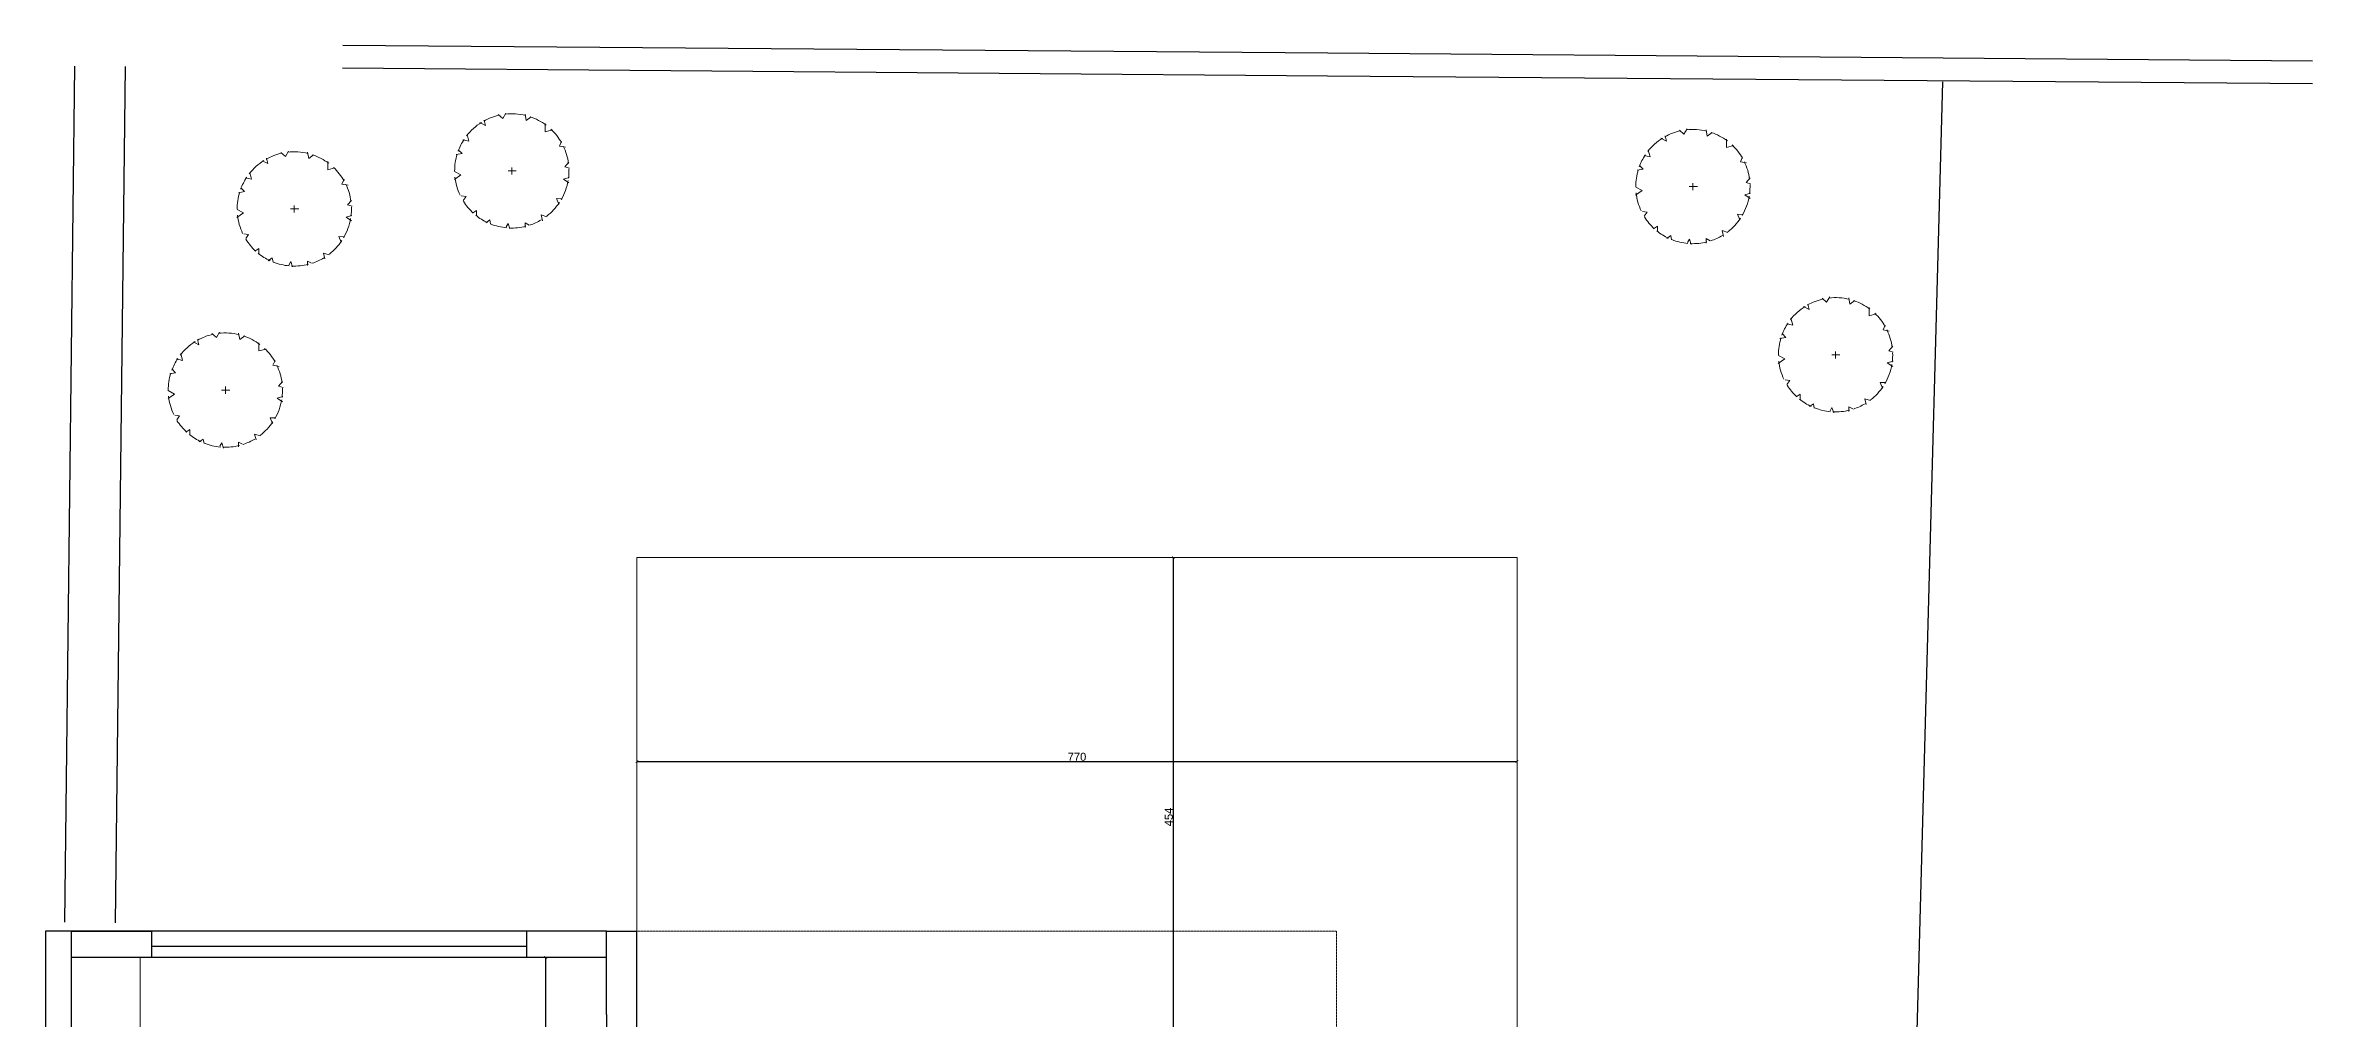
# Model space of a CAD drawing. Header units: inches. Extents: x 0 to 1985, y -5 to 2451.
# Drawn here: x 1 to 1985, y 1599 to 2451 of the extents above; entities that cross this region are included whole.
import ezdxf

# ---------------------------------------------------------------- set-up
doc = ezdxf.new("R2010")
doc.units = ezdxf.units.IN
doc.header["$MEASUREMENT"] = 0
doc.linetypes.add('HIDDEN', pattern=[0.375, 0.25, -0.125])
doc.layers.add('2601', color=142, linetype='Continuous')
doc.layers.add('dim', color=2, linetype='Continuous')
for name, color, linetype, lineweight in [('blue', 160, 'Continuous', 5), ('new', 3, 'Continuous', 30), ('Over', 4, 'HIDDEN', 9)]:
    doc.layers.add(name, color=color, linetype=linetype, lineweight=lineweight)
doc.styles.get("Standard").update_dxf_attribs({"font": 'Arial.ttf'})
doc.dimstyles.new('ISO-25', dxfattribs={"dimtxt": 7, "dimasz": 2.5, "dimexe": 1.25, "dimexo": 0.625, "dimtad": 1, "dimdec": 0, "dimtxsty": 'Standard', "dimblk": 'ARCHTICK', "dimblk1": 'ARCHTICK', "dimblk2": 'ARCHTICK', "dimcen": 2.5, "dimse1": 1, "dimse2": 1, "dimadec": 0, "dimazin": 0, "dimtfac": 1, "dimtdec": 0, "dimtmove": 0, "dimatfit": 3, "dimldrblk": 'ARCHTICK', "dimfxl": 1, "dimarcsym": 0})

# ---------------------------------------------------------------- blocks, each defined once
blk = doc.blocks.new('Arpls036')
at = {"color": 0, "linetype": 'ByBlock'}
for p, q in [((-0.231, 0.397), (-0.28, 0.422)), ((-0.243, 0.444), (-0.231, 0.397)), ((-0.118, 0.494), (-0.078, 0.459)), ((-0.078, 0.459), (-0.051, 0.506)), ((0.116, 0.497), (0.126, 0.442)), ((0.126, 0.442), (0.169, 0.474)), ((0.293, 0.414), (0.293, 0.342)), ((-0.375, 0.26), (-0.427, 0.272)), ((-0.39, 0.319), (-0.375, 0.26)), ((0.293, 0.342), (0.356, 0.359)), ((0.435, 0.26), (0.416, 0.217)), ((0.416, 0.217), (0.47, 0.207)), ((-0.435, 0.152), (-0.487, 0.142)), ((-0.468, 0.185), (-0.435, 0.152)), ((-0.033, 0), (0.039, 0)), ((0, 0.03), (0, -0.032)), ((0.5, 0.075), (0.465, 0.035)), ((0.465, 0.035), (0.505, 0.023)), ((-0.445, -0.035), (-0.502, -0.075)), ((-0.5, -0.005), (-0.445, -0.035)), ((0.503, -0.057), (0.453, -0.072)), ((0.453, -0.072), (0.5, -0.104)), ((-0.442, -0.219), (-0.4, -0.224)), ((-0.4, -0.224), (-0.425, -0.259)), ((-0.31, -0.346), (-0.345, -0.369)), ((-0.31, -0.394), (-0.31, -0.346)), ((0.306, -0.401), (0.256, -0.386)), ((0.256, -0.386), (0.268, -0.436)), ((0.44, -0.244), (0.391, -0.242)), ((0.391, -0.242), (0.411, -0.291)), ((-0.193, -0.429), (-0.228, -0.454)), ((-0.186, -0.466), (-0.193, -0.429)), ((-0.031, -0.461), (-0.048, -0.491)), ((-0.016, -0.508), (-0.031, -0.461)), ((0.151, -0.474), (0.116, -0.456)), ((0.116, -0.456), (0.116, -0.496))]:
    blk.add_line(p, q, dxfattribs=at)
for start, end in [(122.0792, 142.2114), (102.4305, 119.3539), (76.0941, 96.6598), (52.951, 71.3294), (146.2783, 159.7706), (29.4496, 46.7063), (7.4477, 25.7634), (162.8437, 180.2586), (352.5819, 2.0403), (186.2638, 205.3216), (329.6062, 350.2629), (212.0122, 227.5409), (230.9441, 244.8696), (307.8333, 326.2915), (248.2959, 265.0086), (267.3187, 284.2737), (288.2629, 301.0766)]:
    blk.add_arc((0, 0), 0.5, start, end, dxfattribs=at)
blk = doc.blocks.new('_ArchTick')
at = {"color": 0, "linetype": 'ByBlock', "const_width": 0.15}
blk.add_lwpolyline([(-0.5, -0.5), (0.5, 0.5)], dxfattribs=at)
blk = doc.blocks.new('*D35')
at = {"layer": 'Defpoints', "color": 0, "transparency": 16777216}
for p in [(492.4, 1652.6), (439.1, 1102.6), (552.4, 1102.6)]:
    blk.add_point(p, dxfattribs=at)
at = {"layer": 'dim', "color": 0, "lineweight": -2, "transparency": 16777216}
blk.add_line((439.1, 1652.6), (439.1, 1102.6), dxfattribs=at)
at = {"layer": 'dim', "color": 0, "lineweight": -2, "transparency": 16777216, "xscale": 2.5, "yscale": 2.5, "zscale": 2.5}
for p, rotation in [((439.1, 1652.6), 90), ((439.1, 1102.6), 270)]:
    blk.add_blockref('_ArchTick', p, dxfattribs=dict(at, rotation=rotation))
at = {"layer": 'dim', "color": 0, "transparency": 16777216, "insert": (435, 1377.6), "char_height": 7, "attachment_point": 5, "rotation": 90}
blk.add_mtext('550', dxfattribs=at)
blk = doc.blocks.new('*D36')
at = {"layer": 'Defpoints', "color": 0, "transparency": 16777216}
for p in [(24.4, 1652.6), (492.4, 1639.1), (492.4, 1328.2)]:
    blk.add_point(p, dxfattribs=at)
at = {"layer": 'dim', "color": 0, "lineweight": -2, "transparency": 16777216}
blk.add_line((24.4, 1328.2), (492.4, 1328.2), dxfattribs=at)
at = {"layer": 'dim', "color": 0, "lineweight": -2, "transparency": 16777216, "xscale": 2.5, "yscale": 2.5, "zscale": 2.5, "rotation": 180}
blk.add_blockref('_ArchTick', (24.4, 1328.2), dxfattribs=at)
at = {"layer": 'dim', "color": 0, "lineweight": -2, "transparency": 16777216, "xscale": 2.5, "yscale": 2.5, "zscale": 2.5}
blk.add_blockref('_ArchTick', (492.4, 1328.2), dxfattribs=at)
at = {"layer": 'dim', "color": 0, "transparency": 16777216, "insert": (258.4, 1332.4), "char_height": 7, "attachment_point": 5}
blk.add_mtext('468', dxfattribs=at)
blk = doc.blocks.new('*D39')
at = {"layer": 'Defpoints', "color": 0, "transparency": 16777216}
for p in [(988.4, 2002.6), (1289, 2002.6), (1131, 1548.6)]:
    blk.add_point(p, dxfattribs=at)
at = {"layer": 'dim', "color": 0, "lineweight": -2, "transparency": 16777216}
blk.add_line((988.4, 1548.6), (988.4, 2002.6), dxfattribs=at)
at = {"layer": 'dim', "color": 0, "lineweight": -2, "transparency": 16777216, "xscale": 2.5, "yscale": 2.5, "zscale": 2.5}
for p, rotation in [((988.4, 2002.6), 90), ((988.4, 1548.6), 270)]:
    blk.add_blockref('_ArchTick', p, dxfattribs=dict(at, rotation=rotation))
at = {"layer": 'dim', "color": 0, "transparency": 16777216, "insert": (984.3, 1775.6), "char_height": 7, "attachment_point": 5, "rotation": 90}
blk.add_mtext('454', dxfattribs=at)
blk = doc.blocks.new('*D40')
at = {"layer": 'Defpoints', "color": 0, "transparency": 16777216}
for p in [(519, 2002.6), (1289, 2002.6), (1289, 1824.1)]:
    blk.add_point(p, dxfattribs=at)
at = {"layer": 'dim', "color": 0, "lineweight": -2, "transparency": 16777216}
blk.add_line((519, 1824.1), (1289, 1824.1), dxfattribs=at)
at = {"layer": 'dim', "color": 0, "lineweight": -2, "transparency": 16777216, "xscale": 2.5, "yscale": 2.5, "zscale": 2.5, "rotation": 180}
blk.add_blockref('_ArchTick', (519, 1824.1), dxfattribs=at)
at = {"layer": 'dim', "color": 0, "lineweight": -2, "transparency": 16777216, "xscale": 2.5, "yscale": 2.5, "zscale": 2.5}
blk.add_blockref('_ArchTick', (1289, 1824.1), dxfattribs=at)
at = {"layer": 'dim', "color": 0, "transparency": 16777216, "insert": (904, 1828.2), "char_height": 7, "attachment_point": 5}
blk.add_mtext('770', dxfattribs=at)

msp = doc.modelspace()

# ---------------------------------------------------------------- linework, layer by layer
msp.add_line((24.4, 1299.6), (24.4, 1675.6))
for points in [[(24.4, 1675.6), (24.4, 1675.6), (1.4, 1675.6), (1.4, 1276.6), (1.4, 1079.6)], [(492.4, 1675.6), (519, 1675.6)], [(492.4, 1602.6), (492.4, 1675.6)], [(519, 1602.6), (519, 1675.6)], [(492.4, 1602.6), (492.4, 1523.6)], [(519, 1523.6), (519, 1548.6), (519, 1548.6), (519, 1602.6)]]:
    msp.add_lwpolyline(points)
at = {"layer": '2601', "flags": 128}
for points in [[(1123.4, 2443.9), (261.6, 2450.7)], [(1985.1, 2437), (1123.4, 2443.9)], [(26.8, 2432.6), (18.2, 1683.4)], [(71.1, 2432.3), (62.6, 1682.9)], [(1123.2, 2423.9), (261.5, 2430.7)], [(1985, 2417), (1123.2, 2423.9)], [(1630.3, 1264.6), (1661.5, 2418.7)]]:
    msp.add_lwpolyline(points, dxfattribs=at)
at = {"layer": 'blue'}
for points in [[(519, 1675.6), (519, 2002.6), (1131, 2002.6)], [(1289, 1354.7), (1289, 2002.6), (1131, 2002.6)], [(84.4, 1652.6), (84.4, 1102.6)]]:
    msp.add_lwpolyline(points, dxfattribs=at)
at = {"layer": 'new'}
for points in [[(492.4, 1675.6), (24.4, 1675.6)], [(24.4, 1675.6), (94.4, 1675.6), (94.4, 1652.6)], [(422.4, 1675.6), (422.4, 1652.6)], [(492.4, 1652.6), (492.4, 1675.6)], [(492.4, 1652.6), (24.4, 1652.6)], [(94.4, 1662.6), (422.4, 1662.6)]]:
    msp.add_lwpolyline(points, dxfattribs=at)
at = {"layer": 'Over'}
msp.add_lwpolyline([(519, 1675.6), (1131, 1675.6), (1131, 1548.6)], dxfattribs=at)

# ---------------------------------------------------------------- block references
at = {"layer": 'blue', "xscale": 100, "yscale": 100, "zscale": 100}
for p in [(409.5, 2340.9), (1442.9, 2327.2), (219.2, 2307.6), (1567.7, 2180), (158.9, 2149.1)]:
    msp.add_blockref('Arpls036', p, dxfattribs=at)

# ---------------------------------------------------------------- dimensions: what is measured, and where the dimension line sits
at = {"layer": 'dim'}
for base, p1, p2, picture, middle in [((988.4, 2002.6), (1131, 1548.6), (1289, 2002.6), '*D39', (984.3, 1775.6)), ((439.1, 1102.6), (492.4, 1652.6), (552.4, 1102.6), '*D35', (435, 1377.6))]:
    dim = msp.add_linear_dim(base=base, p1=p1, p2=p2, angle=90, dimstyle='ISO-25', dxfattribs=at)
    dim.commit()
    dim.dimension.update_dxf_attribs({"geometry": picture, "text_midpoint": middle})
for base, p1, p2, picture, middle in [((1289, 1824.1), (519, 2002.6), (1289, 2002.6), '*D40', (904, 1828.2)), ((492.4, 1328.2), (24.4, 1652.6), (492.4, 1639.1), '*D36', (258.4, 1332.4))]:
    dim = msp.add_linear_dim(base=base, p1=p1, p2=p2, dimstyle='ISO-25', dxfattribs=at)
    dim.commit()
    dim.dimension.update_dxf_attribs({"geometry": picture, "text_midpoint": middle})

doc.saveas('drawing.dxf')
